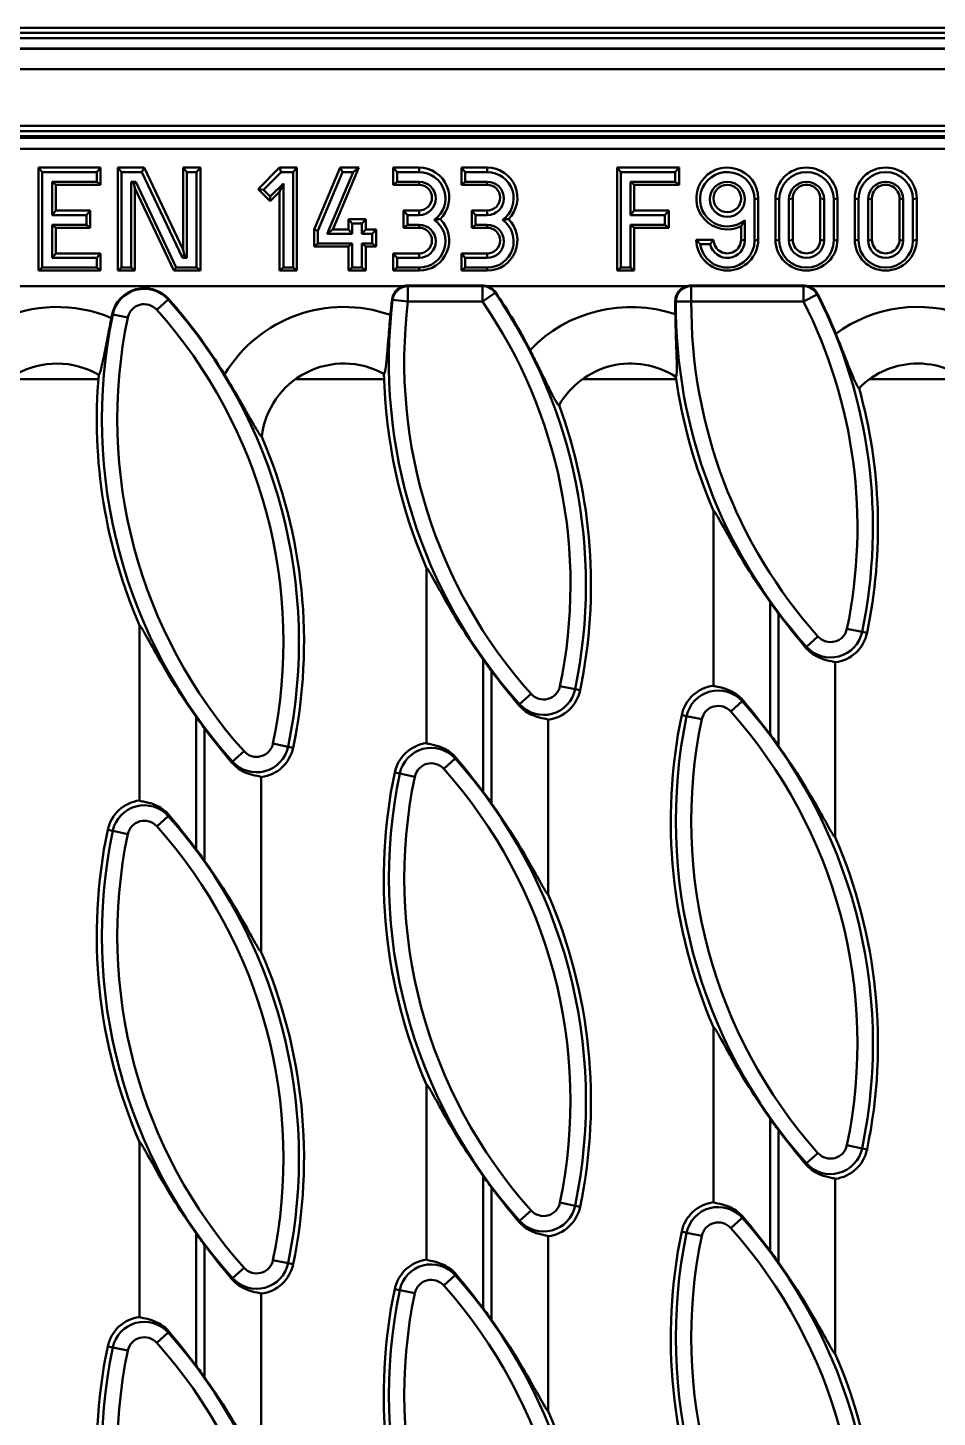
# Model space of a CAD drawing. Header units: millimetres. Extents: x 0 to 2774, y -40 to 1485.
# Drawn here: x 1240.9 to 1329, y 565.5 to 700 of the extents above; entities that cross this region are included whole.
import ezdxf

# ---------------------------------------------------------------- set-up
doc = ezdxf.new("R2010")
doc.units = ezdxf.units.MM
doc.header["$LTSCALE"] = 2.5
doc.layers.add('Sichtbar (ISO)', color=7, linetype='Continuous', lineweight=50)
doc.layers.add('Sichtbar schmal (ISO)', color=7, linetype='Continuous', lineweight=50)

msp = doc.modelspace()

# ---------------------------------------------------------------- linework, layer by layer
at = {"layer": 'Sichtbar (ISO)'}
for p, q in [((1465.988, 700.016), (965.988, 700.016)), ((1465.988, 698.016), (965.988, 698.016)), ((1465.988, 696.016), (965.988, 696.016)), ((1233.251, 690.016), (1358.138, 690.016)), ((1236.083, 689.516), (1358.372, 689.516)), ((1241.988, 676.511), (1241.988, 686.483)), ((1241.988, 686.483), (1247.988, 686.483)), ((1241.988, 686.483), (1242.352, 686.045)), ((1242.352, 676.799), (1242.352, 686.045)), ((1242.352, 686.045), (1247.624, 686.045)), ((1247.988, 686.483), (1247.624, 686.045)), ((1247.624, 686.045), (1247.624, 685.109)), ((1247.988, 686.483), (1247.988, 684.821)), ((1249.655, 686.483), (1252.222, 686.483)), ((1249.655, 676.511), (1249.655, 686.483)), ((1249.655, 686.483), (1250.019, 686.045)), ((1250.019, 686.045), (1251.991, 686.045)), ((1250.019, 676.799), (1250.019, 686.045)), ((1252.222, 686.483), (1251.991, 686.045)), ((1251.991, 686.045), (1255.914, 677.736)), ((1252.222, 686.483), (1255.988, 678.506)), ((1255.988, 678.506), (1255.988, 686.483)), ((1255.988, 686.483), (1257.655, 686.483)), ((1255.988, 686.483), (1256.352, 686.045)), ((1256.352, 677.736), (1256.352, 686.045)), ((1256.352, 686.045), (1257.291, 686.045)), ((1257.655, 686.483), (1257.291, 686.045)), ((1257.291, 686.045), (1257.291, 676.799)), ((1257.655, 686.483), (1257.655, 676.511)), ((1263.238, 684.406), (1265.321, 686.483)), ((1263.753, 684.331), (1265.472, 686.045)), ((1265.321, 686.483), (1266.988, 686.483)), ((1265.321, 686.483), (1265.472, 686.045)), ((1265.472, 686.045), (1266.624, 686.045)), ((1266.988, 686.483), (1266.624, 686.045)), ((1266.624, 686.045), (1266.624, 676.799)), ((1266.988, 686.483), (1266.988, 676.511)), ((1268.655, 680.5), (1271.18, 686.483)), ((1269.019, 680.352), (1271.422, 686.045)), ((1272.44, 686.045), (1269.915, 680.062)), ((1272.988, 686.483), (1270.463, 680.5)), ((1271.18, 686.483), (1272.988, 686.483)), ((1271.18, 686.483), (1271.422, 686.045)), ((1271.422, 686.045), (1272.44, 686.045)), ((1272.988, 686.483), (1272.44, 686.045)), ((1276.321, 684.821), (1276.321, 686.483)), ((1276.321, 686.483), (1278.821, 686.483)), ((1276.321, 686.483), (1276.685, 686.045)), ((1276.685, 685.109), (1276.685, 686.045)), ((1276.685, 686.045), (1278.821, 686.045)), ((1282.921, 684.821), (1282.921, 686.483)), ((1282.921, 686.483), (1285.421, 686.483)), ((1282.921, 686.483), (1283.285, 686.045)), ((1283.285, 685.109), (1283.285, 686.045)), ((1283.285, 686.045), (1285.421, 686.045)), ((1297.988, 676.511), (1297.988, 686.483)), ((1297.988, 686.483), (1303.988, 686.483)), ((1297.988, 686.483), (1298.352, 686.045)), ((1298.352, 676.799), (1298.352, 686.045)), ((1298.352, 686.045), (1303.624, 686.045)), ((1303.988, 686.483), (1303.624, 686.045)), ((1303.624, 686.045), (1303.624, 685.109)), ((1303.988, 686.483), (1303.988, 684.821)), ((1247.624, 685.109), (1243.291, 685.109)), ((1243.655, 684.821), (1243.291, 685.109)), ((1243.291, 685.109), (1243.291, 681.891)), ((1247.988, 684.821), (1243.655, 684.821)), ((1243.655, 684.821), (1243.655, 682.328)), ((1247.988, 684.821), (1247.624, 685.109)), ((1251.395, 685.109), (1250.957, 685.109)), ((1251.225, 684.897), (1250.957, 685.109)), ((1250.957, 685.109), (1250.957, 676.799)), ((1251.395, 685.109), (1251.225, 684.897)), ((1251.321, 684.489), (1251.225, 684.897)), ((1255.318, 676.799), (1251.395, 685.109)), ((1265.685, 684.934), (1264.417, 683.669)), ((1265.321, 684.133), (1265.685, 684.934)), ((1265.685, 676.799), (1265.685, 684.934)), ((1276.321, 684.821), (1276.685, 685.109)), ((1278.821, 684.821), (1276.321, 684.821)), ((1278.821, 685.109), (1276.685, 685.109)), ((1282.921, 684.821), (1283.285, 685.109)), ((1285.421, 684.821), (1282.921, 684.821)), ((1285.421, 685.109), (1283.285, 685.109)), ((1303.624, 685.109), (1299.291, 685.109)), ((1299.655, 684.821), (1299.291, 685.109)), ((1299.291, 685.109), (1299.291, 681.891)), ((1303.988, 684.821), (1299.655, 684.821)), ((1299.655, 684.821), (1299.655, 682.328)), ((1303.988, 684.821), (1303.624, 685.109)), ((1251.321, 684.489), (1251.321, 676.511)), ((1255.087, 676.511), (1251.321, 684.489)), ((1264.417, 683.231), (1263.238, 684.406)), ((1263.238, 684.406), (1263.753, 684.331)), ((1264.417, 683.669), (1263.753, 684.331)), ((1265.321, 684.133), (1264.417, 683.231)), ((1264.417, 683.231), (1264.417, 683.669)), ((1265.321, 676.511), (1265.321, 684.133)), ((1311.291, 683.417), (1311.291, 679.428)), ((1311.655, 683.492), (1311.655, 679.503)), ((1313.321, 679.503), (1313.321, 683.492)), ((1313.685, 679.428), (1313.685, 683.417)), ((1314.624, 679.428), (1314.624, 683.417)), ((1314.988, 683.492), (1314.988, 679.503)), ((1317.655, 679.503), (1317.655, 683.492)), ((1318.019, 683.417), (1318.019, 679.428)), ((1318.957, 683.417), (1318.957, 679.428)), ((1319.321, 683.492), (1319.321, 679.503)), ((1320.988, 679.503), (1320.988, 683.492)), ((1321.352, 679.428), (1321.352, 683.417)), ((1322.291, 679.428), (1322.291, 683.417)), ((1322.655, 683.492), (1322.655, 679.503)), ((1325.321, 679.503), (1325.321, 683.492)), ((1325.685, 683.417), (1325.685, 679.428)), ((1326.624, 683.417), (1326.624, 679.428)), ((1326.988, 683.492), (1326.988, 679.503)), ((1243.655, 682.328), (1243.291, 681.891)), ((1243.655, 682.328), (1246.988, 682.328)), ((1246.988, 682.328), (1246.624, 681.891)), ((1246.988, 682.328), (1246.988, 680.666)), ((1277.321, 680.666), (1277.321, 682.328)), ((1277.321, 682.328), (1278.821, 682.328)), ((1277.321, 682.328), (1277.685, 681.891)), ((1283.921, 680.666), (1283.921, 682.328)), ((1283.921, 682.328), (1285.421, 682.328)), ((1283.921, 682.328), (1284.285, 681.891)), ((1299.655, 682.328), (1299.291, 681.891)), ((1299.655, 682.328), (1302.988, 682.328)), ((1302.988, 682.328), (1302.624, 681.891)), ((1302.988, 682.328), (1302.988, 680.666)), ((1243.291, 681.891), (1246.624, 681.891)), ((1246.624, 680.954), (1243.291, 680.954)), ((1243.655, 680.666), (1243.291, 680.954)), ((1243.291, 680.954), (1243.291, 677.736)), ((1246.988, 680.666), (1243.655, 680.666)), ((1243.655, 680.666), (1243.655, 678.173)), ((1246.624, 681.891), (1246.624, 680.954)), ((1246.988, 680.666), (1246.624, 680.954)), ((1271.988, 680.5), (1271.988, 681.497)), ((1271.988, 681.497), (1273.655, 681.497)), ((1271.988, 681.497), (1272.352, 681.06)), ((1272.352, 680.062), (1272.352, 681.06)), ((1272.352, 681.06), (1273.291, 681.06)), ((1273.655, 681.497), (1273.291, 681.06)), ((1273.291, 681.06), (1273.291, 680.062)), ((1273.655, 681.497), (1273.655, 680.5)), ((1277.321, 680.666), (1277.685, 680.954)), ((1278.821, 680.666), (1277.321, 680.666)), ((1277.685, 680.954), (1277.685, 681.891)), ((1277.685, 681.891), (1278.821, 681.891)), ((1278.821, 680.954), (1277.685, 680.954)), ((1283.921, 680.666), (1284.285, 680.954)), ((1285.421, 680.666), (1283.921, 680.666)), ((1284.285, 680.954), (1284.285, 681.891)), ((1284.285, 681.891), (1285.421, 681.891)), ((1285.421, 680.954), (1284.285, 680.954)), ((1299.291, 681.891), (1302.624, 681.891)), ((1302.624, 680.954), (1299.291, 680.954)), ((1299.655, 680.666), (1299.291, 680.954)), ((1299.291, 680.954), (1299.291, 676.799)), ((1302.988, 680.666), (1299.655, 680.666)), ((1299.655, 680.666), (1299.655, 676.511)), ((1302.624, 681.891), (1302.624, 680.954)), ((1302.988, 680.666), (1302.624, 680.954)), ((1309.988, 679.503), (1309.988, 680.812)), ((1310.352, 679.428), (1310.352, 681.406)), ((1268.655, 678.838), (1268.655, 680.5)), ((1268.655, 680.5), (1269.019, 680.352)), ((1269.019, 679.126), (1269.019, 680.352)), ((1270.463, 680.5), (1269.915, 680.062)), ((1269.915, 680.062), (1272.352, 680.062)), ((1270.463, 680.5), (1271.988, 680.5)), ((1271.988, 680.5), (1272.352, 680.062)), ((1273.655, 680.5), (1273.291, 680.062)), ((1273.291, 680.062), (1274.291, 680.062)), ((1273.655, 680.5), (1274.655, 680.5)), ((1274.655, 680.5), (1274.291, 680.062)), ((1274.291, 680.062), (1274.291, 679.126)), ((1274.655, 680.5), (1274.655, 678.838)), ((1305.655, 679.503), (1307.321, 679.503)), ((1243.655, 678.173), (1243.291, 677.736)), ((1243.655, 678.173), (1247.988, 678.173)), ((1247.988, 678.173), (1247.624, 677.736)), ((1247.988, 678.173), (1247.988, 676.511)), ((1255.914, 677.736), (1256.084, 678.058)), ((1255.988, 678.506), (1256.084, 678.058)), ((1256.084, 678.058), (1256.352, 677.736)), ((1268.655, 678.838), (1269.019, 679.126)), ((1271.988, 678.838), (1268.655, 678.838)), ((1272.352, 679.126), (1269.019, 679.126)), ((1271.988, 678.838), (1272.352, 679.126)), ((1271.988, 676.511), (1271.988, 678.838)), ((1272.352, 676.799), (1272.352, 679.126)), ((1274.291, 679.126), (1273.291, 679.126)), ((1273.655, 678.838), (1273.291, 679.126)), ((1273.291, 679.126), (1273.291, 676.799)), ((1274.655, 678.838), (1273.655, 678.838)), ((1273.655, 678.838), (1273.655, 676.511)), ((1274.655, 678.838), (1274.291, 679.126)), ((1276.321, 676.511), (1276.321, 678.173)), ((1276.321, 678.173), (1278.821, 678.173)), ((1276.321, 678.173), (1276.685, 677.736)), ((1282.921, 678.173), (1285.421, 678.173)), ((1282.921, 676.511), (1282.921, 678.173)), ((1282.921, 678.173), (1283.285, 677.736)), ((1306.044, 679.065), (1306.997, 679.065)), ((1241.988, 676.511), (1242.352, 676.799)), ((1247.624, 676.799), (1242.352, 676.799)), ((1243.291, 677.736), (1247.624, 677.736)), ((1247.624, 677.736), (1247.624, 676.799)), ((1247.988, 676.511), (1247.624, 676.799)), ((1249.655, 676.511), (1250.019, 676.799)), ((1250.957, 676.799), (1250.019, 676.799)), ((1251.321, 676.511), (1250.957, 676.799)), ((1255.087, 676.511), (1255.318, 676.799)), ((1257.291, 676.799), (1255.318, 676.799)), ((1255.914, 677.736), (1256.352, 677.736)), ((1257.655, 676.511), (1257.291, 676.799)), ((1265.321, 676.511), (1265.685, 676.799)), ((1266.624, 676.799), (1265.685, 676.799)), ((1266.988, 676.511), (1266.624, 676.799)), ((1271.988, 676.511), (1272.352, 676.799)), ((1273.291, 676.799), (1272.352, 676.799)), ((1273.655, 676.511), (1273.291, 676.799)), ((1276.321, 676.511), (1276.685, 676.799)), ((1276.685, 676.799), (1276.685, 677.736)), ((1276.685, 677.736), (1278.821, 677.736)), ((1278.821, 676.799), (1276.685, 676.799)), ((1282.921, 676.511), (1283.285, 676.799)), ((1283.285, 677.736), (1285.421, 677.736)), ((1283.285, 676.799), (1283.285, 677.736)), ((1285.421, 676.799), (1283.285, 676.799)), ((1297.988, 676.511), (1298.352, 676.799)), ((1299.291, 676.799), (1298.352, 676.799)), ((1299.655, 676.511), (1299.291, 676.799)), ((1247.988, 676.511), (1241.988, 676.511)), ((1251.321, 676.511), (1249.655, 676.511)), ((1257.655, 676.511), (1255.087, 676.511)), ((1266.988, 676.511), (1265.321, 676.511)), ((1273.655, 676.511), (1271.988, 676.511)), ((1278.821, 676.511), (1276.321, 676.511)), ((1285.421, 676.511), (1282.921, 676.511)), ((1299.655, 676.511), (1297.988, 676.511)), ((1277.314, 675.016), (1238.452, 675.016)), ((1284.979, 675.065), (1277.696, 675.065)), ((1285.361, 675.016), (1304.731, 675.016)), ((1316.067, 675.065), (1305.114, 675.065)), ((1316.449, 675.016), (1331.538, 675.016)), ((1307.321, 653.259), (1307.321, 636.328)), ((1279.544, 647.704), (1279.544, 630.773)), ((1251.766, 642.148), (1251.766, 625.217)), ((1319.099, 621.661), (1319.099, 638.592)), ((1291.321, 616.105), (1291.321, 633.036)), ((1263.544, 610.55), (1263.544, 627.481)), ((1307.321, 603.259), (1307.321, 586.328)), ((1279.544, 597.704), (1279.544, 580.773)), ((1251.766, 592.148), (1251.766, 575.217)), ((1319.099, 571.661), (1319.099, 588.592)), ((1291.321, 566.105), (1291.321, 583.036)), ((1263.544, 560.55), (1263.544, 577.481))]:
    msp.add_line(p, q, dxfattribs=at)
for centre, radius, start, end in [((1252.22, 671.633), 3.175, 41.785, 168.215), ((1245.25, 646.138), 49.775, 27.09671, 34.62492), ((1273.028, 651.693), 49.775, 22.07704, 26.94492), ((1217.472, 640.582), 49.775, 31.32338, 41.785), ((1325.615, 667.671), 49.775, 172.98148, 174.75934), ((1353.393, 673.227), 49.775, 179.59192, 181.08239), ((1297.837, 662.116), 49.775, 168.215, 168.64114), ((1243.766, 659.516), 8, 59.63825, 180), ((1271.544, 659.516), 8, 61.05076, 173.44556), ((1299.321, 659.516), 8, 57.07077, 150.29643), ((1327.099, 659.516), 8, 43.82291, 135.3586), ((1297.837, 662.116), 50.212, 175.08441, 203.43238), ((1325.615, 667.671), 50.212, 181.31847, 203.43238), ((1353.393, 673.227), 50.212, 188.00963, 203.43238), ((1273.028, 651.693), 50.212, 348.215, 15.5297), ((1245.25, 646.138), 50.212, 348.215, 20.20465), ((1217.472, 640.582), 50.212, 348.215, 23.28189), ((1353.393, 673.227), 49.775, 215.35783, 216.96405), ((1318.645, 642.176), 3.612, 277.21491, 348.215), ((1325.615, 667.671), 49.775, 215.35783, 216.96405), ((1307.775, 632.744), 3.612, 97.21491, 168.215), ((1290.868, 636.62), 3.612, 277.21491, 348.215), ((1353.393, 623.227), 50.212, 168.215, 203.43238), ((1297.837, 662.116), 49.775, 215.35783, 216.96405), ((1273.028, 601.693), 49.775, 35.35783, 36.96405), ((1263.09, 631.064), 3.612, 277.21491, 348.215), ((1279.997, 627.189), 3.612, 97.21491, 168.215), ((1325.615, 617.671), 50.212, 168.215, 203.43238), ((1245.25, 596.138), 49.775, 35.35783, 36.96405), ((1252.22, 621.633), 3.612, 97.21491, 168.215), ((1297.837, 612.116), 50.212, 168.215, 203.43238), ((1273.028, 601.693), 50.212, 348.215, 23.43238), ((1217.472, 590.582), 49.775, 35.35783, 36.96405), ((1245.25, 596.138), 50.212, 348.215, 23.43238), ((1217.472, 590.582), 50.212, 348.215, 23.43238), ((1353.393, 623.227), 49.775, 215.35783, 216.96405), ((1318.645, 592.176), 3.612, 277.21491, 348.215), ((1325.615, 617.671), 49.775, 215.35783, 216.96405), ((1290.868, 586.62), 3.612, 277.21491, 348.215), ((1307.775, 582.744), 3.612, 97.21491, 168.215), ((1297.837, 612.116), 49.775, 215.35783, 216.96405), ((1353.393, 573.227), 50.212, 168.215, 203.43238), ((1273.028, 551.693), 49.775, 35.35783, 36.96405), ((1263.09, 581.064), 3.612, 277.21491, 348.215), ((1279.997, 577.189), 3.612, 97.21491, 168.215), ((1325.615, 567.671), 50.212, 168.215, 203.43238), ((1245.25, 546.138), 49.775, 35.35783, 36.96405), ((1252.22, 571.633), 3.612, 97.21491, 168.215), ((1297.837, 562.116), 50.212, 168.215, 203.43238), ((1273.028, 551.693), 50.212, 348.215, 23.43238), ((1217.472, 540.582), 49.775, 35.35783, 36.96405), ((1245.25, 546.138), 50.212, 348.215, 23.43238)]:
    msp.add_arc(centre, radius, start, end, dxfattribs=at)
for centre, major_axis, start_param, end_param in [((1278.821, 683.575), (2.917, 0), 5.4875824, 7.8539816), ((1278.821, 683.5), (2.553, 0), 5.3285025, 7.8539816), ((1285.421, 683.575), (2.917, 0), 5.4875824, 7.8539816), ((1285.421, 683.5), (2.553, 0), 5.3285025, 7.8539816), ((1308.655, 683.492), (-3, 0), 3.1415927, 8.3145356), ((1308.655, 683.417), (-2.636, 0), 3.1415927, 8.5535485), ((1316.321, 683.492), (-3, 0), 3.1415927, 6.2831853), ((1316.321, 683.417), (-2.636, 0), 3.1415927, 6.2831853), ((1323.988, 683.492), (-3, 0), 3.1415927, 6.2831853), ((1323.988, 683.417), (-2.636, 0), 3.1415927, 6.2831853), ((1278.821, 683.5), (1.614, 0), 4.712389, 7.8539816), ((1278.821, 683.575), (1.25, 0), 4.712389, 7.8539816), ((1285.421, 683.5), (1.614, 0), 4.712389, 7.8539816), ((1285.421, 683.575), (1.25, 0), 4.712389, 7.8539816), ((1316.321, 683.417), (-1.697, 0), 3.1415927, 6.2831853), ((1316.321, 683.492), (1.333, 0), 0, 3.1415927), ((1323.988, 683.417), (-1.697, 0), 3.1415927, 6.2831853), ((1323.988, 683.492), (1.333, 0), 0, 3.1415927), ((1278.821, 679.42), (2.917, 0), 4.712389, 7.0787883), ((1278.821, 679.345), (2.553, 0), 4.712389, 7.2378681), ((1278.821, 679.345), (1.614, 0), 4.712389, 7.8539816), ((1278.821, 679.42), (1.25, 0), 4.712389, 7.8539816), ((1285.421, 679.42), (2.917, 0), 4.712389, 7.0787883), ((1285.421, 679.345), (2.553, 0), 4.712389, 7.2378681), ((1285.421, 679.345), (1.614, 0), 4.712389, 7.8539816), ((1285.421, 679.42), (1.25, 0), 4.712389, 7.8539816), ((1308.655, 679.503), (3, 0), 3.1415927, 6.2831853), ((1308.655, 679.428), (2.636, 0), 3.2801103, 6.2831853), ((1308.655, 679.428), (-1.697, 0), 0.2161187, 3.1415927), ((1308.655, 679.503), (-1.333, 0), 0, 3.1415927), ((1316.321, 679.503), (3, 0), 3.1415927, 6.2831853), ((1316.321, 679.428), (2.636, 0), 3.1415927, 6.2831853), ((1316.321, 679.428), (1.697, 0), 3.1415927, 6.2831853), ((1316.321, 679.503), (-1.333, 0), 0, 3.1415927), ((1323.988, 679.503), (3, 0), 3.1415927, 6.2831853), ((1323.988, 679.428), (2.636, 0), 3.1415927, 6.2831853), ((1323.988, 679.428), (1.697, 0), 3.1415927, 6.2831853), ((1323.988, 679.503), (-1.333, 0), 0, 3.1415927)]:
    msp.add_ellipse(centre, major_axis=major_axis, ratio=0.9971943, start_param=start_param, end_param=end_param, dxfattribs=at)
for centre, major_axis in [((1308.655, 683.417), (-1.697, 0)), ((1308.655, 683.492), (-1.333, 0))]:
    msp.add_ellipse(centre, major_axis=major_axis, ratio=0.9971943, dxfattribs=at)
for points, knots in [([(1280.863, 681.497), (1280.759, 681.482), (1280.654, 681.468), (1280.464, 681.443), (1280.382, 681.433), (1280.297, 681.422)], [-1.68045905, -1.68045905, -1.68045905, -1.68045905, -1.61344309, -1.61344309, -1.56455655, -1.56455655, -1.56455655, -1.56455655]), ([(1287.463, 681.497), (1287.359, 681.482), (1287.254, 681.468), (1287.064, 681.443), (1286.982, 681.433), (1286.897, 681.422)], [-1.68045905, -1.68045905, -1.68045905, -1.68045905, -1.61344309, -1.61344309, -1.56455655, -1.56455655, -1.56455655, -1.56455655]), ([(1276.213, 673.753), (1276.237, 673.947), (1276.298, 674.135), (1276.49, 674.475), (1276.617, 674.624), (1276.901, 674.847), (1277.048, 674.928), (1277.241, 674.995), (1277.277, 675.006), (1277.314, 675.016)], [0, 0, 0, 0, 0.05865982, 0.05865982, 0.11697162, 0.11697162, 0.16700372, 0.16700372, 0.17835788, 0.17835788, 0.17835788, 0.17835788]), ([(1285.361, 675.016), (1285.425, 674.999), (1285.487, 674.978), (1285.681, 674.898), (1285.805, 674.825), (1286.029, 674.644), (1286.128, 674.538), (1286.209, 674.42)], [0.03872052, 0.03872052, 0.03872052, 0.03872052, 0.05846766, 0.05846766, 0.1016079, 0.1016079, 0.14477068, 0.14477068, 0.14477068, 0.14477068]), ([(1303.619, 673.581), (1303.62, 673.777), (1303.66, 673.971), (1303.811, 674.331), (1303.921, 674.493), (1304.196, 674.767), (1304.359, 674.876), (1304.601, 674.976), (1304.665, 674.998), (1304.731, 675.016)], [0, 0, 0, 0, 0.05874058, 0.05874058, 0.11706314, 0.11706314, 0.17525355, 0.17525355, 0.19571691, 0.19571691, 0.19571691, 0.19571691]), ([(1316.449, 675.016), (1316.512, 674.999), (1316.575, 674.978), (1316.8, 674.885), (1316.95, 674.789), (1317.211, 674.549), (1317.319, 674.406), (1317.399, 674.248)], [0.0387319, 0.0387319, 0.0387319, 0.0387319, 0.0585051, 0.0585051, 0.11170505, 0.11170505, 0.16494078, 0.16494078, 0.16494078, 0.16494078]), ([(1247.81, 666.418), (1247.867, 666.451), (1247.934, 666.602), (1248.083, 667.124), (1248.165, 667.487), (1248.365, 668.456), (1248.485, 669.088), (1248.749, 670.459), (1248.89, 671.186), (1249.037, 671.919)], [-0.83106187, -0.83106187, -0.83106187, -0.83106187, -0.64143493, -0.64143493, -0.45191856, -0.45191856, -0.22425246, -0.22425246, 0, 0, 0, 0]), ([(1275.416, 666.516), (1275.469, 666.551), (1275.518, 666.708), (1275.609, 667.242), (1275.65, 667.612), (1275.744, 668.609), (1275.797, 669.273), (1275.914, 670.702), (1275.978, 671.457), (1276.048, 672.218)], [-0.83915151, -0.83915151, -0.83915151, -0.83915151, -0.6515259, -0.6515259, -0.46384549, -0.46384549, -0.22918293, -0.22918293, 0, 0, 0, 0]), ([(1303.67, 666.23), (1303.694, 666.247), (1303.713, 666.296), (1303.742, 666.455), (1303.752, 666.564), (1303.77, 666.971), (1303.766, 667.343), (1303.741, 668.365), (1303.714, 669.096), (1303.664, 670.67), (1303.642, 671.476), (1303.627, 672.287)], [-0.89673369, -0.89673369, -0.89673369, -0.89673369, -0.80012747, -0.80012747, -0.70341767, -0.70341767, -0.50848125, -0.50848125, -0.24335589, -0.24335589, 0, 0, 0, 0]), ([(1319.153, 670.401), (1319.436, 669.703), (1319.713, 669.008), (1320.226, 667.708), (1320.461, 667.108), (1320.847, 666.159), (1321.004, 665.791), (1321.253, 665.292), (1321.345, 665.155), (1321.407, 665.137)], [-0.83700415, -0.83700415, -0.83700415, -0.83700415, -0.61127427, -0.61127427, -0.38608842, -0.38608842, -0.1877107, -0.1877107, 0, 0, 0, 0]), ([(1289.562, 668.81), (1289.768, 668.406), (1289.973, 668.002), (1290.371, 667.208), (1290.564, 666.82), (1291.065, 665.808), (1291.355, 665.215), (1291.8, 664.339), (1291.972, 664.014), (1292.229, 663.596), (1292.319, 663.487), (1292.373, 663.48)], [-0.85799491, -0.85799491, -0.85799491, -0.85799491, -0.72226203, -0.72226203, -0.58615442, -0.58615442, -0.35152236, -0.35152236, -0.16586907, -0.16586907, 0, 0, 0, 0]), ([(1259.992, 666.458), (1260.377, 665.826), (1260.754, 665.194), (1261.471, 663.969), (1261.811, 663.375), (1262.481, 662.194), (1262.79, 661.645), (1263.179, 660.98), (1263.316, 660.753), (1263.502, 660.491), (1263.563, 660.427), (1263.596, 660.429)], [-0.84942573, -0.84942573, -0.84942573, -0.84942573, -0.65876792, -0.65876792, -0.46793444, -0.46793444, -0.24658593, -0.24658593, -0.10846211, -0.10846211, 0, 0, 0, 0]), ([(1312.799, 644.423), (1312.115, 645.386), (1311.419, 646.424), (1309.996, 648.683), (1309.287, 649.904), (1308.326, 651.622), (1307.92, 652.372), (1307.576, 652.948), (1307.499, 653.07), (1307.384, 653.224), (1307.343, 653.261), (1307.321, 653.259)], [3.485316, 3.485316, 3.485316, 3.485316, 3.8312275, 3.8312275, 4.2428686, 4.2428686, 4.5039478, 4.5039478, 4.5816976, 4.5816976, 4.6534636, 4.6534636, 4.6534636, 4.6534636]), ([(1285.021, 638.867), (1284.337, 639.831), (1283.641, 640.869), (1282.218, 643.128), (1281.51, 644.349), (1280.549, 646.066), (1280.142, 646.816), (1279.798, 647.392), (1279.721, 647.514), (1279.606, 647.669), (1279.566, 647.706), (1279.544, 647.704)], [3.485316, 3.485316, 3.485316, 3.485316, 3.8312275, 3.8312275, 4.2428686, 4.2428686, 4.5039478, 4.5039478, 4.5816976, 4.5816976, 4.6534636, 4.6534636, 4.6534636, 4.6534636]), ([(1316.235, 640.021), (1316.191, 640.074), (1316.146, 640.127), (1315.395, 641.025), (1314.659, 641.939), (1313.876, 642.96), (1313.749, 643.127), (1313.622, 643.296)], [0.70958265, 0.70958265, 0.70958265, 0.70958265, 0.73010989, 0.73010989, 1.0546565, 1.0546565, 1.11670002, 1.11670002, 1.11670002, 1.11670002]), ([(1257.243, 633.312), (1256.559, 634.275), (1255.864, 635.313), (1254.44, 637.572), (1253.732, 638.793), (1252.771, 640.511), (1252.364, 641.261), (1252.02, 641.836), (1251.943, 641.959), (1251.828, 642.113), (1251.788, 642.15), (1251.766, 642.148)], [3.485316, 3.485316, 3.485316, 3.485316, 3.8312275, 3.8312275, 4.2428686, 4.2428686, 4.5039478, 4.5039478, 4.5816976, 4.5816976, 4.6534636, 4.6534636, 4.6534636, 4.6534636]), ([(1319.099, 638.592), (1319.051, 638.632), (1318.92, 638.662), (1318.444, 638.754), (1318.047, 638.83), (1317.439, 639.089), (1317.248, 639.185), (1316.864, 639.428), (1316.672, 639.576), (1316.413, 639.822), (1316.322, 639.918), (1316.235, 640.021)], [0.04336489, 0.04336489, 0.04336489, 0.04336489, 0.19996601, 0.19996601, 0.39993202, 0.39993202, 0.47560066, 0.47560066, 0.55126929, 0.55126929, 0.59299387, 0.59299387, 0.59299387, 0.59299387]), ([(1288.457, 634.466), (1288.413, 634.519), (1288.368, 634.572), (1287.617, 635.47), (1286.882, 636.383), (1286.098, 637.405), (1285.972, 637.572), (1285.844, 637.741)], [0.70958265, 0.70958265, 0.70958265, 0.70958265, 0.73010989, 0.73010989, 1.0546565, 1.0546565, 1.11670002, 1.11670002, 1.11670002, 1.11670002]), ([(1307.321, 636.328), (1307.37, 636.288), (1307.501, 636.258), (1307.976, 636.166), (1308.374, 636.09), (1308.982, 635.831), (1309.173, 635.735), (1309.557, 635.492), (1309.749, 635.344), (1310.008, 635.098), (1310.099, 635.002), (1310.186, 634.899)], [0.04336489, 0.04336489, 0.04336489, 0.04336489, 0.19996601, 0.19996601, 0.39993202, 0.39993202, 0.47560066, 0.47560066, 0.55126929, 0.55126929, 0.59299387, 0.59299387, 0.59299387, 0.59299387]), ([(1310.186, 634.899), (1310.23, 634.846), (1310.275, 634.793), (1311.026, 633.895), (1311.761, 632.981), (1312.544, 631.96), (1312.671, 631.793), (1312.799, 631.624)], [0.70958265, 0.70958265, 0.70958265, 0.70958265, 0.73010989, 0.73010989, 1.0546565, 1.0546565, 1.11670002, 1.11670002, 1.11670002, 1.11670002]), ([(1291.321, 633.036), (1291.273, 633.077), (1291.142, 633.106), (1290.666, 633.199), (1290.269, 633.275), (1289.661, 633.534), (1289.47, 633.629), (1289.086, 633.872), (1288.894, 634.021), (1288.635, 634.267), (1288.544, 634.362), (1288.457, 634.466)], [0.04336489, 0.04336489, 0.04336489, 0.04336489, 0.19996601, 0.19996601, 0.39993202, 0.39993202, 0.47560066, 0.47560066, 0.55126929, 0.55126929, 0.59299387, 0.59299387, 0.59299387, 0.59299387]), ([(1260.679, 628.91), (1260.635, 628.963), (1260.59, 629.016), (1259.839, 629.914), (1259.104, 630.827), (1258.321, 631.849), (1258.194, 632.016), (1258.066, 632.185)], [0.70958265, 0.70958265, 0.70958265, 0.70958265, 0.73010989, 0.73010989, 1.0546565, 1.0546565, 1.11670002, 1.11670002, 1.11670002, 1.11670002]), ([(1279.544, 630.773), (1279.592, 630.732), (1279.723, 630.703), (1280.199, 630.61), (1280.596, 630.534), (1281.204, 630.275), (1281.395, 630.18), (1281.779, 629.937), (1281.971, 629.788), (1282.23, 629.542), (1282.321, 629.446), (1282.408, 629.343)], [0.04336489, 0.04336489, 0.04336489, 0.04336489, 0.19996601, 0.19996601, 0.39993202, 0.39993202, 0.47560066, 0.47560066, 0.55126929, 0.55126929, 0.59299387, 0.59299387, 0.59299387, 0.59299387]), ([(1313.622, 630.497), (1314.306, 629.534), (1315.001, 628.496), (1316.425, 626.237), (1317.133, 625.016), (1318.094, 623.298), (1318.501, 622.548), (1318.845, 621.972), (1318.922, 621.85), (1319.037, 621.696), (1319.077, 621.659), (1319.099, 621.661)], [3.485316, 3.485316, 3.485316, 3.485316, 3.8312275, 3.8312275, 4.2428686, 4.2428686, 4.5039478, 4.5039478, 4.5816976, 4.5816976, 4.6534636, 4.6534636, 4.6534636, 4.6534636]), ([(1263.544, 627.481), (1263.495, 627.521), (1263.364, 627.551), (1262.889, 627.643), (1262.491, 627.719), (1261.883, 627.978), (1261.692, 628.073), (1261.308, 628.317), (1261.116, 628.465), (1260.857, 628.711), (1260.766, 628.807), (1260.679, 628.91)], [0.04336489, 0.04336489, 0.04336489, 0.04336489, 0.19996601, 0.19996601, 0.39993202, 0.39993202, 0.47560066, 0.47560066, 0.55126929, 0.55126929, 0.59299387, 0.59299387, 0.59299387, 0.59299387]), ([(1282.408, 629.343), (1282.452, 629.29), (1282.497, 629.237), (1283.248, 628.339), (1283.983, 627.426), (1284.767, 626.404), (1284.893, 626.237), (1285.021, 626.068)], [0.70958265, 0.70958265, 0.70958265, 0.70958265, 0.73010989, 0.73010989, 1.0546565, 1.0546565, 1.11670002, 1.11670002, 1.11670002, 1.11670002]), ([(1251.766, 625.217), (1251.814, 625.176), (1251.945, 625.147), (1252.421, 625.054), (1252.818, 624.979), (1253.426, 624.72), (1253.617, 624.624), (1254.001, 624.381), (1254.193, 624.232), (1254.452, 623.987), (1254.543, 623.891), (1254.63, 623.787)], [0.04336489, 0.04336489, 0.04336489, 0.04336489, 0.19996601, 0.19996601, 0.39993202, 0.39993202, 0.47560066, 0.47560066, 0.55126929, 0.55126929, 0.59299387, 0.59299387, 0.59299387, 0.59299387]), ([(1285.844, 624.941), (1286.528, 623.978), (1287.224, 622.94), (1288.647, 620.681), (1289.356, 619.46), (1290.317, 617.743), (1290.723, 616.993), (1291.067, 616.417), (1291.144, 616.294), (1291.259, 616.14), (1291.299, 616.103), (1291.321, 616.105)], [3.485316, 3.485316, 3.485316, 3.485316, 3.8312275, 3.8312275, 4.2428686, 4.2428686, 4.5039478, 4.5039478, 4.5816976, 4.5816976, 4.6534636, 4.6534636, 4.6534636, 4.6534636]), ([(1254.63, 623.787), (1254.674, 623.735), (1254.719, 623.681), (1255.47, 622.783), (1256.206, 621.87), (1256.989, 620.849), (1257.116, 620.682), (1257.243, 620.512)], [0.70958265, 0.70958265, 0.70958265, 0.70958265, 0.73010989, 0.73010989, 1.0546565, 1.0546565, 1.11670002, 1.11670002, 1.11670002, 1.11670002]), ([(1258.066, 619.386), (1258.75, 618.422), (1259.446, 617.385), (1260.869, 615.126), (1261.578, 613.905), (1262.539, 612.187), (1262.945, 611.437), (1263.289, 610.861), (1263.366, 610.739), (1263.481, 610.585), (1263.522, 610.548), (1263.544, 610.55)], [3.485316, 3.485316, 3.485316, 3.485316, 3.8312275, 3.8312275, 4.2428686, 4.2428686, 4.5039478, 4.5039478, 4.5816976, 4.5816976, 4.6534636, 4.6534636, 4.6534636, 4.6534636]), ([(1312.799, 594.423), (1312.115, 595.386), (1311.419, 596.424), (1309.996, 598.683), (1309.287, 599.904), (1308.326, 601.622), (1307.92, 602.372), (1307.576, 602.948), (1307.499, 603.07), (1307.384, 603.224), (1307.343, 603.261), (1307.321, 603.259)], [3.485316, 3.485316, 3.485316, 3.485316, 3.8312275, 3.8312275, 4.2428686, 4.2428686, 4.5039478, 4.5039478, 4.5816976, 4.5816976, 4.6534636, 4.6534636, 4.6534636, 4.6534636]), ([(1285.021, 588.867), (1284.337, 589.831), (1283.641, 590.869), (1282.218, 593.128), (1281.51, 594.349), (1280.549, 596.066), (1280.142, 596.816), (1279.798, 597.392), (1279.721, 597.514), (1279.606, 597.669), (1279.566, 597.706), (1279.544, 597.704)], [3.485316, 3.485316, 3.485316, 3.485316, 3.8312275, 3.8312275, 4.2428686, 4.2428686, 4.5039478, 4.5039478, 4.5816976, 4.5816976, 4.6534636, 4.6534636, 4.6534636, 4.6534636]), ([(1316.235, 590.021), (1316.191, 590.074), (1316.146, 590.127), (1315.395, 591.025), (1314.659, 591.939), (1313.876, 592.96), (1313.749, 593.127), (1313.622, 593.296)], [0.70958265, 0.70958265, 0.70958265, 0.70958265, 0.73010989, 0.73010989, 1.0546565, 1.0546565, 1.11670002, 1.11670002, 1.11670002, 1.11670002]), ([(1257.243, 583.312), (1256.559, 584.275), (1255.864, 585.313), (1254.44, 587.572), (1253.732, 588.793), (1252.771, 590.511), (1252.364, 591.261), (1252.02, 591.836), (1251.943, 591.959), (1251.828, 592.113), (1251.788, 592.15), (1251.766, 592.148)], [3.485316, 3.485316, 3.485316, 3.485316, 3.8312275, 3.8312275, 4.2428686, 4.2428686, 4.5039478, 4.5039478, 4.5816976, 4.5816976, 4.6534636, 4.6534636, 4.6534636, 4.6534636]), ([(1319.099, 588.592), (1319.051, 588.632), (1318.92, 588.662), (1318.444, 588.754), (1318.047, 588.83), (1317.439, 589.089), (1317.248, 589.185), (1316.864, 589.428), (1316.672, 589.576), (1316.413, 589.822), (1316.322, 589.918), (1316.235, 590.021)], [0.04336489, 0.04336489, 0.04336489, 0.04336489, 0.19996601, 0.19996601, 0.39993202, 0.39993202, 0.47560066, 0.47560066, 0.55126929, 0.55126929, 0.59299387, 0.59299387, 0.59299387, 0.59299387]), ([(1288.457, 584.466), (1288.413, 584.519), (1288.368, 584.572), (1287.617, 585.47), (1286.882, 586.383), (1286.098, 587.405), (1285.972, 587.572), (1285.844, 587.741)], [0.70958265, 0.70958265, 0.70958265, 0.70958265, 0.73010989, 0.73010989, 1.0546565, 1.0546565, 1.11670002, 1.11670002, 1.11670002, 1.11670002]), ([(1307.321, 586.328), (1307.37, 586.288), (1307.501, 586.258), (1307.976, 586.166), (1308.374, 586.09), (1308.982, 585.831), (1309.173, 585.735), (1309.557, 585.492), (1309.749, 585.344), (1310.008, 585.098), (1310.099, 585.002), (1310.186, 584.899)], [0.04336489, 0.04336489, 0.04336489, 0.04336489, 0.19996601, 0.19996601, 0.39993202, 0.39993202, 0.47560066, 0.47560066, 0.55126929, 0.55126929, 0.59299387, 0.59299387, 0.59299387, 0.59299387]), ([(1291.321, 583.036), (1291.273, 583.077), (1291.142, 583.106), (1290.666, 583.199), (1290.269, 583.275), (1289.661, 583.534), (1289.47, 583.629), (1289.086, 583.872), (1288.894, 584.021), (1288.635, 584.267), (1288.544, 584.362), (1288.457, 584.466)], [0.04336489, 0.04336489, 0.04336489, 0.04336489, 0.19996601, 0.19996601, 0.39993202, 0.39993202, 0.47560066, 0.47560066, 0.55126929, 0.55126929, 0.59299387, 0.59299387, 0.59299387, 0.59299387]), ([(1310.186, 584.899), (1310.23, 584.846), (1310.275, 584.793), (1311.026, 583.895), (1311.761, 582.981), (1312.544, 581.96), (1312.671, 581.793), (1312.799, 581.624)], [0.70958265, 0.70958265, 0.70958265, 0.70958265, 0.73010989, 0.73010989, 1.0546565, 1.0546565, 1.11670002, 1.11670002, 1.11670002, 1.11670002]), ([(1260.679, 578.91), (1260.635, 578.963), (1260.59, 579.016), (1259.839, 579.914), (1259.104, 580.827), (1258.321, 581.849), (1258.194, 582.016), (1258.066, 582.185)], [0.70958265, 0.70958265, 0.70958265, 0.70958265, 0.73010989, 0.73010989, 1.0546565, 1.0546565, 1.11670002, 1.11670002, 1.11670002, 1.11670002]), ([(1279.544, 580.773), (1279.592, 580.732), (1279.723, 580.703), (1280.199, 580.61), (1280.596, 580.534), (1281.204, 580.275), (1281.395, 580.18), (1281.779, 579.937), (1281.971, 579.788), (1282.23, 579.542), (1282.321, 579.446), (1282.408, 579.343)], [0.04336489, 0.04336489, 0.04336489, 0.04336489, 0.19996601, 0.19996601, 0.39993202, 0.39993202, 0.47560066, 0.47560066, 0.55126929, 0.55126929, 0.59299387, 0.59299387, 0.59299387, 0.59299387]), ([(1313.622, 580.497), (1314.306, 579.534), (1315.001, 578.496), (1316.425, 576.237), (1317.133, 575.016), (1318.094, 573.298), (1318.501, 572.548), (1318.845, 571.972), (1318.922, 571.85), (1319.037, 571.696), (1319.077, 571.659), (1319.099, 571.661)], [3.485316, 3.485316, 3.485316, 3.485316, 3.8312275, 3.8312275, 4.2428686, 4.2428686, 4.5039478, 4.5039478, 4.5816976, 4.5816976, 4.6534636, 4.6534636, 4.6534636, 4.6534636]), ([(1263.544, 577.481), (1263.495, 577.521), (1263.364, 577.551), (1262.889, 577.643), (1262.491, 577.719), (1261.883, 577.978), (1261.692, 578.073), (1261.308, 578.317), (1261.116, 578.465), (1260.857, 578.711), (1260.766, 578.807), (1260.679, 578.91)], [0.04336489, 0.04336489, 0.04336489, 0.04336489, 0.19996601, 0.19996601, 0.39993202, 0.39993202, 0.47560066, 0.47560066, 0.55126929, 0.55126929, 0.59299387, 0.59299387, 0.59299387, 0.59299387]), ([(1282.408, 579.343), (1282.452, 579.29), (1282.497, 579.237), (1283.248, 578.339), (1283.983, 577.426), (1284.767, 576.404), (1284.893, 576.237), (1285.021, 576.068)], [0.70958265, 0.70958265, 0.70958265, 0.70958265, 0.73010989, 0.73010989, 1.0546565, 1.0546565, 1.11670002, 1.11670002, 1.11670002, 1.11670002]), ([(1251.766, 575.217), (1251.814, 575.176), (1251.945, 575.147), (1252.421, 575.054), (1252.818, 574.979), (1253.426, 574.72), (1253.617, 574.624), (1254.001, 574.381), (1254.193, 574.232), (1254.452, 573.987), (1254.543, 573.891), (1254.63, 573.787)], [0.04336489, 0.04336489, 0.04336489, 0.04336489, 0.19996601, 0.19996601, 0.39993202, 0.39993202, 0.47560066, 0.47560066, 0.55126929, 0.55126929, 0.59299387, 0.59299387, 0.59299387, 0.59299387]), ([(1285.844, 574.941), (1286.528, 573.978), (1287.224, 572.94), (1288.647, 570.681), (1289.356, 569.46), (1290.317, 567.743), (1290.723, 566.993), (1291.067, 566.417), (1291.144, 566.294), (1291.259, 566.14), (1291.299, 566.103), (1291.321, 566.105)], [3.485316, 3.485316, 3.485316, 3.485316, 3.8312275, 3.8312275, 4.2428686, 4.2428686, 4.5039478, 4.5039478, 4.5816976, 4.5816976, 4.6534636, 4.6534636, 4.6534636, 4.6534636]), ([(1254.63, 573.787), (1254.674, 573.735), (1254.719, 573.681), (1255.47, 572.783), (1256.206, 571.87), (1256.989, 570.849), (1257.116, 570.682), (1257.243, 570.512)], [0.70958265, 0.70958265, 0.70958265, 0.70958265, 0.73010989, 0.73010989, 1.0546565, 1.0546565, 1.11670002, 1.11670002, 1.11670002, 1.11670002]), ([(1258.066, 569.386), (1258.75, 568.422), (1259.446, 567.385), (1260.869, 565.126), (1261.578, 563.905), (1262.539, 562.187), (1262.945, 561.437), (1263.289, 560.861), (1263.366, 560.739), (1263.481, 560.585), (1263.522, 560.548), (1263.544, 560.55)], [3.485316, 3.485316, 3.485316, 3.485316, 3.8312275, 3.8312275, 4.2428686, 4.2428686, 4.5039478, 4.5039478, 4.5816976, 4.5816976, 4.6534636, 4.6534636, 4.6534636, 4.6534636])]:
    msp.add_open_spline(points, degree=3, knots=knots, dxfattribs=at)
for points, degree in [([(1309.988, 680.812), (1310.196, 681.103), (1310.352, 681.406)], 2), ([(1305.655, 679.503), (1305.849, 679.269), (1306.044, 679.065)], 2), ([(1307.321, 679.503), (1307.159, 679.308), (1306.997, 679.065)], 2), ([(1277.314, 675.016), (1277.439, 675.048), (1277.567, 675.065), (1277.696, 675.065)], 3), ([(1284.979, 675.065), (1285.109, 675.065), (1285.237, 675.048), (1285.361, 675.016)], 3), ([(1304.731, 675.016), (1304.856, 675.048), (1304.984, 675.065), (1305.114, 675.065)], 3), ([(1316.067, 675.065), (1316.196, 675.065), (1316.325, 675.048), (1316.449, 675.016)], 3)]:
    msp.add_open_spline(points, degree=degree, dxfattribs=at)
at = {"layer": 'Sichtbar schmal (ISO)'}
for p, q in [((965.988, 699.516), (1465.988, 699.516)), ((1465.988, 699.016), (965.988, 699.016)), ((965.988, 697.99), (1465.988, 697.99)), ((1465.988, 690.516), (965.988, 690.516)), ((1389.782, 689.37), (1236.194, 689.37)), ((1236.194, 688.299), (1332.451, 688.299)), ((1278.821, 686.483), (1278.821, 686.045)), ((1285.421, 686.483), (1285.421, 686.045)), ((1278.821, 684.821), (1278.821, 685.109)), ((1285.421, 684.821), (1285.421, 685.109)), ((1311.655, 683.492), (1311.291, 683.417)), ((1313.321, 683.492), (1313.685, 683.417)), ((1314.988, 683.492), (1314.624, 683.417)), ((1317.655, 683.492), (1318.019, 683.417)), ((1319.321, 683.492), (1318.957, 683.417)), ((1320.988, 683.492), (1321.352, 683.417)), ((1322.655, 683.492), (1322.291, 683.417)), ((1325.321, 683.492), (1325.685, 683.417)), ((1326.988, 683.492), (1326.624, 683.417)), ((1278.821, 682.328), (1278.821, 681.891)), ((1285.421, 682.328), (1285.421, 681.891)), ((1278.821, 680.666), (1278.821, 680.954)), ((1285.421, 680.666), (1285.421, 680.954)), ((1309.988, 679.503), (1310.352, 679.428)), ((1311.655, 679.503), (1311.291, 679.428)), ((1313.321, 679.503), (1313.685, 679.428)), ((1314.988, 679.503), (1314.624, 679.428)), ((1317.655, 679.503), (1318.019, 679.428)), ((1319.321, 679.503), (1318.957, 679.428)), ((1320.988, 679.503), (1321.352, 679.428)), ((1322.655, 679.503), (1322.291, 679.428)), ((1325.321, 679.503), (1325.685, 679.428)), ((1326.988, 679.503), (1326.624, 679.428)), ((1278.821, 678.173), (1278.821, 677.736)), ((1285.421, 678.173), (1285.421, 677.736)), ((1278.821, 676.511), (1278.821, 676.799)), ((1285.421, 676.511), (1285.421, 676.799)), ((1277.745, 675.01), (1277.745, 673.516)), ((1277.745, 675.01), (1284.951, 675.01)), ((1284.951, 673.516), (1284.951, 675.01)), ((1286.181, 674.364), (1284.951, 673.516)), ((1305.168, 675.01), (1305.168, 673.516)), ((1305.168, 675.01), (1316.033, 675.01)), ((1316.033, 673.516), (1316.033, 675.01)), ((1317.366, 674.192), (1316.033, 673.516)), ((1253.432, 672.716), (1254.546, 673.712)), ((1254.546, 673.712), (1254.587, 673.749)), ((1277.745, 673.516), (1276.262, 673.697)), ((1284.951, 673.516), (1277.745, 673.516)), ((1305.168, 673.516), (1303.674, 673.525)), ((1316.033, 673.516), (1305.168, 673.516)), ((1249.165, 672.271), (1249.111, 672.282)), ((1250.628, 671.965), (1249.165, 672.271)), ((1247.775, 665.998), (1239.078, 665.998)), ((1275.43, 665.998), (1266.856, 665.998)), ((1303.703, 665.998), (1294.634, 665.998)), ((1331.787, 665.998), (1322.412, 665.998)), ((1312.799, 631.624), (1312.799, 644.423)), ((1313.622, 643.296), (1313.622, 630.497)), ((1320.237, 641.844), (1321.7, 641.538)), ((1317.433, 641.092), (1316.319, 640.097)), ((1321.7, 641.538), (1322.182, 641.438)), ((1285.021, 626.068), (1285.021, 638.867)), ((1316.319, 640.097), (1316.235, 640.021)), ((1285.844, 637.741), (1285.844, 624.941)), ((1292.459, 636.288), (1293.922, 635.983)), ((1289.656, 635.537), (1288.541, 634.541)), ((1293.922, 635.983), (1294.404, 635.882)), ((1310.101, 634.823), (1310.186, 634.899)), ((1288.541, 634.541), (1288.457, 634.466)), ((1304.721, 633.382), (1304.239, 633.482)), ((1310.101, 634.823), (1308.987, 633.828)), ((1257.243, 620.512), (1257.243, 633.312)), ((1258.066, 632.185), (1258.066, 619.386)), ((1306.184, 633.076), (1304.721, 633.382)), ((1260.764, 628.986), (1261.878, 629.981)), ((1264.681, 630.732), (1266.144, 630.427)), ((1266.144, 630.427), (1266.626, 630.327)), ((1260.764, 628.986), (1260.679, 628.91)), ((1281.209, 628.272), (1282.324, 629.268)), ((1282.324, 629.268), (1282.408, 629.343)), ((1276.943, 627.826), (1276.461, 627.927)), ((1278.406, 627.521), (1276.943, 627.826)), ((1253.432, 622.716), (1254.546, 623.712)), ((1254.546, 623.712), (1254.63, 623.787)), ((1249.165, 622.271), (1248.683, 622.371)), ((1250.628, 621.965), (1249.165, 622.271)), ((1312.799, 581.624), (1312.799, 594.423)), ((1313.622, 593.296), (1313.622, 580.497)), ((1320.237, 591.844), (1321.7, 591.538)), ((1317.433, 591.092), (1316.319, 590.097)), ((1321.7, 591.538), (1322.182, 591.438)), ((1316.319, 590.097), (1316.235, 590.021)), ((1285.021, 576.068), (1285.021, 588.867)), ((1285.844, 587.741), (1285.844, 574.941)), ((1288.541, 584.541), (1289.656, 585.537)), ((1292.459, 586.288), (1293.922, 585.983)), ((1293.922, 585.983), (1294.404, 585.882)), ((1288.541, 584.541), (1288.457, 584.466)), ((1310.101, 584.823), (1308.987, 583.828)), ((1310.101, 584.823), (1310.186, 584.899)), ((1257.243, 570.512), (1257.243, 583.312)), ((1304.721, 583.382), (1304.239, 583.482)), ((1304.721, 583.382), (1306.184, 583.076)), ((1258.066, 582.185), (1258.066, 569.386)), ((1260.764, 578.986), (1261.878, 579.981)), ((1264.681, 580.732), (1266.144, 580.427)), ((1266.144, 580.427), (1266.626, 580.327)), ((1260.764, 578.986), (1260.679, 578.91)), ((1282.324, 579.268), (1281.209, 578.272)), ((1282.324, 579.268), (1282.408, 579.343)), ((1276.943, 577.826), (1276.461, 577.927)), ((1276.943, 577.826), (1278.406, 577.521)), ((1254.546, 573.712), (1253.432, 572.716)), ((1254.546, 573.712), (1254.63, 573.787)), ((1249.165, 572.271), (1248.683, 572.371)), ((1249.165, 572.271), (1250.628, 571.965))]:
    msp.add_line(p, q, dxfattribs=at)
for centre, radius, start, end in [((1252.22, 671.633), 3.12, 41.785, 168.215), ((1245.25, 646.138), 49.72, 348.215, 34.59052), ((1273.028, 651.693), 49.72, 348.215, 26.90471), ((1243.766, 659.516), 13.477, 66.97504, 164.47003), ((1252.22, 671.633), 1.626, 41.785, 168.215), ((1217.472, 640.582), 48.226, 348.215, 41.785), ((1217.472, 640.582), 49.72, 348.215, 41.785), ((1271.544, 659.516), 13.477, 70.47428, 148.99217), ((1325.615, 667.671), 49.72, 173.03947, 221.785), ((1325.615, 667.671), 48.226, 173.03947, 221.785), ((1245.25, 646.138), 48.226, 348.215, 34.59052), ((1299.321, 659.516), 13.477, 71.3703, 136.3997), ((1353.393, 673.227), 49.72, 179.65702, 221.785), ((1353.393, 673.227), 48.226, 179.65702, 221.785), ((1273.028, 651.693), 48.226, 348.215, 26.90471), ((1327.099, 659.516), 13.477, 69.39527, 126.12752), ((1297.837, 662.116), 49.72, 168.215, 221.785), ((1297.837, 662.116), 48.226, 168.215, 221.785), ((1318.645, 642.176), 1.626, 221.785, 348.215), ((1318.645, 642.176), 3.12, 221.785, 348.215), ((1290.868, 636.62), 1.626, 221.785, 348.215), ((1290.868, 636.62), 3.12, 221.785, 348.215), ((1307.775, 632.744), 3.12, 41.785, 168.215), ((1307.775, 632.744), 1.626, 41.785, 168.215), ((1273.028, 601.693), 48.226, 348.215, 41.785), ((1273.028, 601.693), 49.72, 348.215, 41.785), ((1353.393, 623.227), 49.72, 168.215, 221.785), ((1353.393, 623.227), 48.226, 168.215, 221.785), ((1263.09, 631.064), 3.12, 221.785, 348.215), ((1263.09, 631.064), 1.626, 221.785, 348.215), ((1279.997, 627.189), 3.12, 41.785, 168.215), ((1279.997, 627.189), 1.626, 41.785, 168.215), ((1245.25, 596.138), 48.226, 348.215, 41.785), ((1245.25, 596.138), 49.72, 348.215, 41.785), ((1325.615, 617.671), 49.72, 168.215, 221.785), ((1325.615, 617.671), 48.226, 168.215, 221.785), ((1252.22, 621.633), 3.12, 41.785, 168.215), ((1252.22, 621.633), 1.626, 41.785, 168.215), ((1217.472, 590.582), 49.72, 348.215, 41.785), ((1297.837, 612.116), 49.72, 168.215, 221.785), ((1297.837, 612.116), 48.226, 168.215, 221.785), ((1217.472, 590.582), 48.226, 348.215, 41.785), ((1318.645, 592.176), 1.626, 221.785, 348.215), ((1318.645, 592.176), 3.12, 221.785, 348.215), ((1290.868, 586.62), 3.12, 221.785, 348.215), ((1290.868, 586.62), 1.626, 221.785, 348.215), ((1307.775, 582.744), 3.12, 41.785, 168.215), ((1307.775, 582.744), 1.626, 41.785, 168.215), ((1273.028, 551.693), 48.226, 348.215, 41.785), ((1273.028, 551.693), 49.72, 348.215, 41.785), ((1353.393, 573.227), 49.72, 168.215, 221.785), ((1353.393, 573.227), 48.226, 168.215, 221.785), ((1263.09, 581.064), 3.12, 221.785, 348.215), ((1263.09, 581.064), 1.626, 221.785, 348.215), ((1279.997, 577.189), 3.12, 41.785, 168.215), ((1279.997, 577.189), 1.626, 41.785, 168.215), ((1245.25, 546.138), 49.72, 348.215, 41.785), ((1325.615, 567.671), 49.72, 168.215, 221.785), ((1325.615, 567.671), 48.226, 168.215, 221.785), ((1245.25, 546.138), 48.226, 348.215, 41.785), ((1252.22, 571.633), 3.12, 41.785, 168.215), ((1252.22, 571.633), 1.626, 41.785, 168.215), ((1217.472, 540.582), 49.72, 348.215, 41.785), ((1297.837, 562.116), 49.72, 168.215, 221.785), ((1297.837, 562.116), 48.226, 168.215, 221.785), ((1217.472, 540.582), 48.226, 348.215, 41.785)]:
    msp.add_arc(centre, radius, start, end, dxfattribs=at)
for centre, major_axis, ratio, start_param, end_param in [((1277.745, 673.516), (-1.123, -0.994), 0.9932422, 3.9910969, 5.433681), ((1284.951, 673.516), (1.328, -0.697), 0.995153, 1.0892546, 2.0523381), ((1305.168, 673.516), (-1.064, -1.057), 0.992477, 3.9337594, 5.4910186), ((1316.033, 673.516), (1.278, -0.785), 0.9947716, 1.0225206, 2.119072)]:
    msp.add_ellipse(centre, major_axis=major_axis, ratio=ratio, start_param=start_param, end_param=end_param, dxfattribs=at)
for points in [[(1277.745, 675.01), (1277.729, 675.028), (1277.713, 675.046), (1277.696, 675.065)], [(1284.979, 675.065), (1284.97, 675.046), (1284.96, 675.028), (1284.951, 675.01)], [(1286.181, 674.364), (1286.19, 674.383), (1286.2, 674.401), (1286.209, 674.42)], [(1305.168, 675.01), (1305.15, 675.028), (1305.132, 675.046), (1305.114, 675.065)], [(1316.067, 675.065), (1316.056, 675.046), (1316.045, 675.028), (1316.033, 675.01)], [(1317.366, 674.192), (1317.377, 674.21), (1317.388, 674.229), (1317.399, 674.248)], [(1276.213, 673.753), (1276.229, 673.734), (1276.245, 673.716), (1276.262, 673.697)], [(1303.619, 673.581), (1303.637, 673.562), (1303.656, 673.543), (1303.674, 673.525)]]:
    msp.add_open_spline(points, degree=3, dxfattribs=at)

doc.saveas('drawing.dxf')
